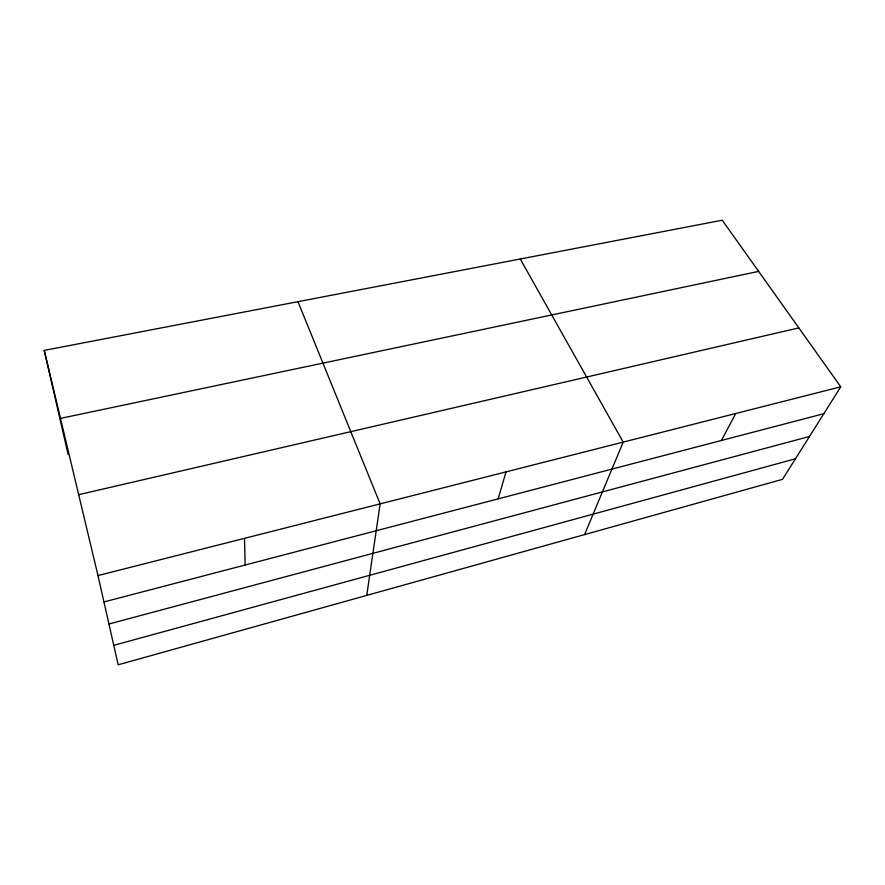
<?xml version="1.0" encoding="UTF-8"?>
<svg xmlns="http://www.w3.org/2000/svg" width="885" height="885" viewBox="0 0 885 885"><rect width="100%" height="100%" fill="white"/><g stroke="black" fill="none" stroke-linecap="round" stroke-linejoin="round"><path stroke-width="1.33" d="M366.755 595.395L380.141 503.875L297.968 301.674M498.155 498.863L506.032 471.882M584.587 534.595L623.195 442.102L520.269 258.995M721.419 440.476L735.723 413.505M840.75 386.822L782.517 479.338L118.181 664.79L97.981 575.571L44.25 350.394L722.248 220.21L840.75 386.822L97.981 575.571M113.778 645.331L795.46 458.773M108.944 624.002L809.487 436.482M103.954 601.944L823.835 413.693M78.688 494.682L798.834 327.892M60.479 418.406L758.644 271.385M44.25 350.394L68.123 454.525M244.514 538.334L245.156 565.017"/></g></svg>
